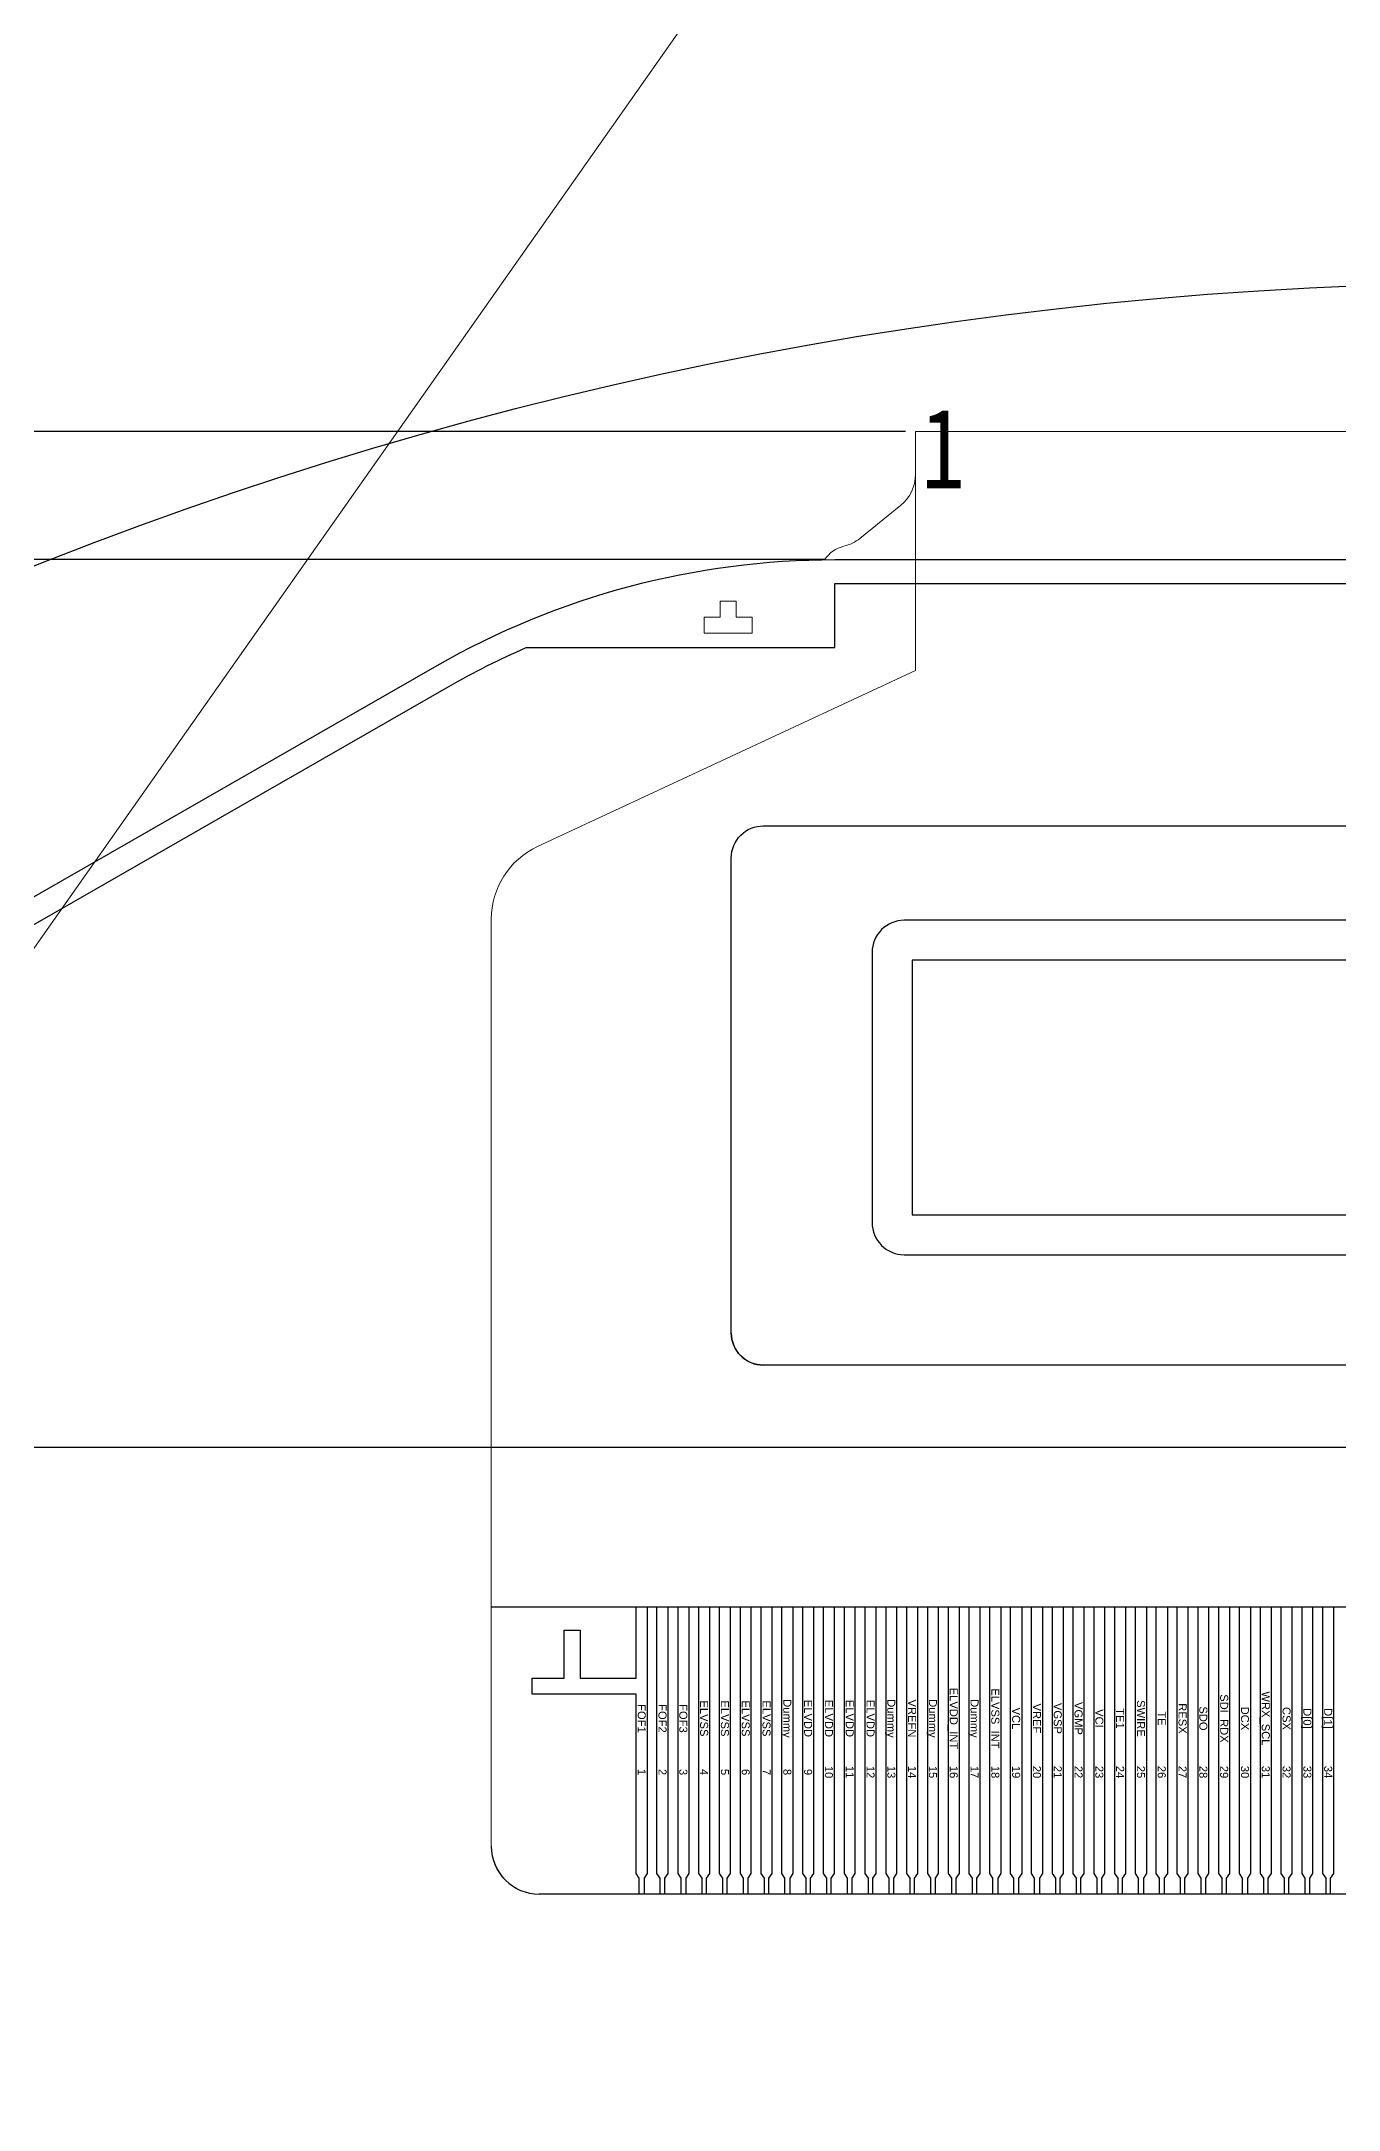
# Model space of a CAD drawing. Header units: inches. Extents: x 265 to 1423, y -753 to -394.
# Drawn here: x 1337.38 to 1345.49, y -616.21 to -603.28 of the extents above; entities that cross this region are included whole.
import ezdxf
from ezdxf.enums import TextEntityAlignment as Align

# ---------------------------------------------------------------- set-up
doc = ezdxf.new("R2010")
doc.units = ezdxf.units.IN
doc.header["$LTSCALE"] = 0.909449
doc.header["$MEASUREMENT"] = 0
doc.header["$PDMODE"] = 3
doc.header["$PDSIZE"] = 0.3125
doc.layers.get('0').update_dxf_attribs({"linetype": 'CONTINUOUS'})
doc.layers.get('Defpoints').update_dxf_attribs({"linetype": 'CONTINUOUS'})
for name, color, linetype in [('01 Copper', 3, 'CONTINUOUS'), ('03 Solder resist', 6, 'CONTINUOUS'), ('04 Chip', 20, 'CONTINUOUS'), ('06 Cutline', 4, 'CONTINUOUS'), ('06_CUTLINE', 7, 'CONTINUOUS'), ('07 Potting', 132, 'CONTINUOUS'), ('07_POTTING', 7, 'CONTINUOUS'), ('13 OL no.', 190, 'CONTINUOUS'), ('14 OL name', 220, 'CONTINUOUS'), ('COVER LENS', 6, 'CONTINUOUS'), ('DIM（标注）', 3, 'CONTINUOUS')]:
    doc.layers.add(name, color=color, linetype=linetype)
doc.layers.add('01_Copper', color=3, linetype='CONTINUOUS', lineweight=0)
doc.styles.add('MBC_Arial_Font', font='arial.ttf')
doc.styles.get("Standard").update_dxf_attribs({"font": 'txt', "width": 0.8})
doc.styles.add('宋', font='SimSun.ttf', dxfattribs={"height": 2})
doc.dimstyles.new('DIMSTYLE_2$0', dxfattribs={"dimtxt": 1.2, "dimasz": 1.2, "dimexe": 0.18, "dimexo": 0.0625, "dimgap": 0.09, "dimtad": 1, "dimzin": 0, "dimdsep": 46, "dimtxsty": 'Standard', "dimblk": '_FILLED', "dimcen": 0.09, "dimclrd": 2, "dimclre": 2, "dimclrt": 2, "dimadec": 0, "dimazin": 0, "dimtp": 0.1, "dimtm": 0.1, "dimtfac": 1, "dimtmove": 0, "dimatfit": 3, "dimldrblk": '_FILLED', "dimfxl": 1, "dimtolj": 1, "dimtzin": 0, "dimarcsym": 0})
doc.dimstyles.new('STANDARD$7', dxfattribs={"dimtxt": 1.5, "dimasz": 0.3, "dimexe": 0.25, "dimexo": 0.25, "dimgap": 0.25, "dimtad": 0, "dimzin": 0, "dimdsep": 46, "dimtxsty": 'Standard', "dimcen": 0.5, "dimclrd": 256, "dimclre": 5, "dimclrt": 256, "dimazin": 0, "dimtfac": 1, "dimtmove": 0, "dimatfit": 1, "dimfxl": 1, "dimtolj": 1, "dimtzin": 0, "dimlwd": -1, "dimarcsym": 0})

# ---------------------------------------------------------------- blocks, each defined once
blk = doc.blocks.new('_FILLED')
at = {"color": 0, "linetype": 'ByBlock'}
blk.add_solid([(0, 0), (-1, 0.2143), (-1, -0.2143)], dxfattribs=at)
blk = doc.blocks.new('*D194')
at = {"layer": 'Defpoints', "color": 0, "transparency": 16777216}
for p in [(1342.842, -605.721), (1323.551, -606.521), (1342.339, -606.521)]:
    blk.add_point(p, dxfattribs=at)
at = {"layer": 'DIM（标注）', "linetype": 'ByBlock', "lineweight": -2, "transparency": 16777216}
for p, q in [((1323.551, -603.221), (1323.551, -590.731)), ((1342.78, -605.721), (1323.371, -605.721)), ((1323.551, -606.521), (1323.551, -605.721)), ((1342.277, -606.521), (1323.371, -606.521)), ((1323.551, -609.021), (1323.551, -611.521))]:
    blk.add_line(p, q, dxfattribs=at)
at = {"layer": 'DIM（标注）', "lineweight": -2, "transparency": 16777216, "xscale": 2.5, "yscale": 2.5, "zscale": 2.5}
for p, rotation in [((1323.551, -605.721), 270), ((1323.551, -606.521), 90)]:
    blk.add_blockref('_FILLED', p, dxfattribs=dict(at, rotation=rotation))
at = {"layer": 'DIM（标注）', "transparency": 16777216, "insert": (1322.461, -595.726), "char_height": 2, "attachment_point": 5, "rotation": 90, "style": '宋'}
blk.add_mtext('\\A1;0.80MAX', dxfattribs=at)

msp = doc.modelspace()

# ---------------------------------------------------------------- linework, layer by layer
msp.add_line((1332.791, -612.068), (1353.992, -612.068))
at = {"color": 1, "linetype": 'Continuous'}
msp.add_line((1352.992, -613.068), (1340.192, -613.068), dxfattribs=at)
at = {"color": 1}
msp.add_line((1352.992, -613.068), (1340.192, -613.068), dxfattribs=at)
at = {"color": 3}
msp.add_lwpolyline([(1337.526, -650.889, -0.618371), (1335.172, -609.866), (1339.853, -607.183, -0.130855), (1342.339, -606.521), (1346.592, -606.521), (1350.846, -606.521, -0.130855), (1353.332, -607.183), (1358.012, -609.866, -0.618371), (1355.659, -650.889), (1351.998, -652.463, -0.101815), (1350.024, -652.869), (1343.161, -652.869, -0.101815), (1341.187, -652.463)], format="xyb", close=True, dxfattribs=at)
at = {"color": 6}
msp.add_lwpolyline([(1342.339, -606.671), (1346.592, -606.671), (1350.846, -606.671), (1350.846, -607.071), (1352.774, -607.071, -0.027877), (1353.257, -607.314), (1357.938, -609.996, -0.618371), (1355.6, -650.752), (1351.939, -652.325, -0.101815), (1350.024, -652.719), (1343.161, -652.719, -0.101815), (1341.246, -652.325), (1337.585, -650.752, -0.618371), (1335.247, -609.996), (1339.927, -607.314, -0.027877), (1340.41, -607.071), (1342.339, -607.071)], format="xyb", close=True, dxfattribs=at)
at = {"lineweight": 0}
msp.add_lwpolyline([(1341.622, -606.881), (1341.622, -606.781), (1341.722, -606.781), (1341.722, -606.881), (1341.822, -606.881), (1341.822, -606.981), (1341.722, -606.981), (1341.722, -606.981), (1341.722, -606.981), (1341.722, -606.981), (1341.522, -606.981), (1341.522, -606.881)], close=True, dxfattribs=at)
at = {"layer": '01 Copper'}
for points in [[(1341.117, -614.861), (1341.117, -614.761), (1341.097, -614.731), (1341.097, -613.611), (1340.447, -613.611), (1340.447, -613.511), (1340.647, -613.511), (1340.647, -613.211), (1340.747, -613.211), (1340.747, -613.511), (1341.097, -613.511), (1341.097, -613.068)], [(1341.167, -613.068), (1341.167, -614.731), (1341.147, -614.761), (1341.147, -614.861)], [(1341.247, -614.861), (1341.247, -614.761), (1341.227, -614.731), (1341.227, -613.068)], [(1341.277, -614.861), (1341.277, -614.761), (1341.297, -614.731), (1341.297, -613.068)], [(1341.357, -613.068), (1341.357, -614.731), (1341.377, -614.761), (1341.377, -614.861)], [(1341.427, -613.068), (1341.427, -614.731), (1341.407, -614.761), (1341.407, -614.861)], [(1341.487, -613.068), (1341.487, -614.731), (1341.507, -614.761), (1341.507, -614.861)], [(1341.537, -614.861), (1341.537, -614.761), (1341.557, -614.731), (1341.557, -613.068)], [(1341.617, -613.068), (1341.617, -614.731), (1341.637, -614.761), (1341.637, -614.861)], [(1341.667, -614.861), (1341.667, -614.761), (1341.687, -614.731), (1341.687, -613.068)], [(1341.747, -613.068), (1341.747, -614.731), (1341.767, -614.761), (1341.767, -614.861)], [(1341.797, -614.861), (1341.797, -614.761), (1341.817, -614.731), (1341.817, -613.068)], [(1341.877, -613.068), (1341.877, -614.731), (1341.897, -614.761), (1341.897, -614.861)], [(1341.927, -614.861), (1341.927, -614.761), (1341.947, -614.731), (1341.947, -613.068)], [(1342.027, -614.861), (1342.027, -614.761), (1342.007, -614.731), (1342.007, -613.068)], [(1342.077, -613.068), (1342.077, -614.731), (1342.057, -614.761), (1342.057, -614.861)], [(1342.137, -613.068), (1342.137, -614.731), (1342.157, -614.761), (1342.157, -614.861)], [(1342.187, -614.861), (1342.187, -614.761), (1342.207, -614.731), (1342.207, -613.068)], [(1342.267, -613.068), (1342.267, -614.731), (1342.287, -614.761), (1342.287, -614.861)], [(1342.317, -614.861), (1342.317, -614.761), (1342.337, -614.731), (1342.337, -613.068)], [(1342.397, -613.068), (1342.397, -614.731), (1342.417, -614.761), (1342.417, -614.861)], [(1342.447, -614.861), (1342.447, -614.761), (1342.467, -614.731), (1342.467, -613.068)], [(1342.527, -613.068), (1342.527, -614.731), (1342.547, -614.761), (1342.547, -614.861)], [(1342.577, -614.861), (1342.577, -614.761), (1342.597, -614.731), (1342.597, -613.068)], [(1342.657, -613.068), (1342.657, -614.731), (1342.677, -614.761), (1342.677, -614.861)], [(1342.707, -614.861), (1342.707, -614.761), (1342.727, -614.731), (1342.727, -613.068)], [(1342.787, -613.068), (1342.787, -614.731), (1342.807, -614.761), (1342.807, -614.861)], [(1342.837, -614.861), (1342.837, -614.761), (1342.857, -614.731), (1342.857, -613.068)], [(1342.917, -613.068), (1342.917, -614.731), (1342.937, -614.761), (1342.937, -614.861)], [(1342.967, -614.861), (1342.967, -614.761), (1342.987, -614.731), (1342.987, -613.068)], [(1343.047, -613.068), (1343.047, -614.731), (1343.067, -614.761), (1343.067, -614.861)], [(1343.097, -614.861), (1343.097, -614.761), (1343.117, -614.731), (1343.117, -613.068)], [(1343.177, -613.068), (1343.177, -614.731), (1343.197, -614.761), (1343.197, -614.861)], [(1343.227, -614.861), (1343.227, -614.761), (1343.247, -614.731), (1343.247, -613.068)], [(1343.327, -614.861), (1343.327, -614.761), (1343.307, -614.731), (1343.307, -613.068)], [(1343.377, -613.068), (1343.377, -614.731), (1343.357, -614.761), (1343.357, -614.861)], [(1343.457, -614.861), (1343.457, -614.761), (1343.437, -614.731), (1343.437, -613.068)], [(1343.507, -613.068), (1343.507, -614.731), (1343.487, -614.761), (1343.487, -614.861)], [(1343.587, -614.861), (1343.587, -614.761), (1343.567, -614.731), (1343.567, -613.068)], [(1343.637, -613.068), (1343.637, -614.731), (1343.617, -614.761), (1343.617, -614.861)], [(1343.697, -613.068), (1343.697, -614.731), (1343.717, -614.761), (1343.717, -614.861)], [(1343.747, -614.861), (1343.747, -614.761), (1343.767, -614.731), (1343.767, -613.068)], [(1343.827, -613.068), (1343.827, -614.731), (1343.847, -614.761), (1343.847, -614.861)], [(1343.877, -614.861), (1343.877, -614.761), (1343.897, -614.731), (1343.897, -613.068)], [(1343.957, -613.068), (1343.957, -614.731), (1343.977, -614.761), (1343.977, -614.861)], [(1344.007, -614.861), (1344.007, -614.761), (1344.027, -614.731), (1344.027, -613.068)], [(1344.087, -613.068), (1344.087, -614.731), (1344.107, -614.761), (1344.107, -614.861)], [(1344.137, -614.861), (1344.137, -614.761), (1344.157, -614.731), (1344.157, -613.068)], [(1344.237, -614.861), (1344.237, -614.761), (1344.217, -614.731), (1344.217, -613.068)], [(1344.287, -613.068), (1344.287, -614.731), (1344.267, -614.761), (1344.267, -614.861)], [(1344.367, -614.861), (1344.367, -614.761), (1344.347, -614.731), (1344.347, -613.068)], [(1344.417, -613.068), (1344.417, -614.731), (1344.397, -614.761), (1344.397, -614.861)], [(1344.477, -613.068), (1344.477, -614.731), (1344.497, -614.761), (1344.497, -614.861)], [(1344.527, -614.861), (1344.527, -614.761), (1344.547, -614.731), (1344.547, -613.068)], [(1344.607, -613.068), (1344.607, -614.731), (1344.627, -614.761), (1344.627, -614.861)], [(1344.657, -614.861), (1344.657, -614.761), (1344.677, -614.731), (1344.677, -613.068)], [(1344.737, -613.068), (1344.737, -614.731), (1344.757, -614.761), (1344.757, -614.861)], [(1344.787, -614.861), (1344.787, -614.761), (1344.807, -614.731), (1344.807, -613.068)], [(1344.887, -614.861), (1344.887, -614.761), (1344.867, -614.731), (1344.867, -613.068)], [(1344.937, -613.068), (1344.937, -614.731), (1344.917, -614.761), (1344.917, -614.861)], [(1344.997, -613.068), (1344.997, -614.731), (1345.017, -614.761), (1345.017, -614.861)], [(1345.047, -614.861), (1345.047, -614.761), (1345.067, -614.731), (1345.067, -613.068)], [(1345.127, -613.068), (1345.127, -614.731), (1345.147, -614.761), (1345.147, -614.861)], [(1345.177, -614.861), (1345.177, -614.761), (1345.197, -614.731), (1345.197, -613.068)], [(1345.257, -613.068), (1345.257, -614.731), (1345.277, -614.761), (1345.277, -614.861)], [(1345.307, -614.861), (1345.307, -614.761), (1345.327, -614.731), (1345.327, -613.068)], [(1345.387, -613.068), (1345.387, -614.731), (1345.407, -614.761), (1345.407, -614.861)], [(1345.437, -614.861), (1345.437, -614.761), (1345.457, -614.731), (1345.457, -613.068)]]:
    msp.add_lwpolyline(points, dxfattribs=at)
at = {"layer": '01_Copper', "color": 3, "linetype": 'Continuous'}
for p, q in [((1341.097, -613.511), (1341.097, -613.068)), ((1341.167, -613.068), (1341.167, -614.731)), ((1341.227, -614.731), (1341.227, -613.068)), ((1341.297, -614.731), (1341.297, -613.068)), ((1341.357, -613.068), (1341.357, -614.731)), ((1341.427, -613.068), (1341.427, -614.731)), ((1341.487, -613.068), (1341.487, -614.731)), ((1341.557, -614.731), (1341.557, -613.068)), ((1341.617, -613.068), (1341.617, -614.731)), ((1341.687, -614.731), (1341.687, -613.068)), ((1341.747, -613.068), (1341.747, -614.731)), ((1341.817, -614.731), (1341.817, -613.068)), ((1341.877, -613.068), (1341.877, -614.731)), ((1341.947, -614.731), (1341.947, -613.068)), ((1342.007, -614.731), (1342.007, -613.068)), ((1342.077, -613.068), (1342.077, -614.731)), ((1342.137, -613.068), (1342.137, -614.731)), ((1342.207, -614.731), (1342.207, -613.068)), ((1342.267, -613.068), (1342.267, -614.731)), ((1342.337, -614.731), (1342.337, -613.068)), ((1342.397, -613.068), (1342.397, -614.731)), ((1342.467, -614.731), (1342.467, -613.068)), ((1342.527, -613.068), (1342.527, -614.731)), ((1342.597, -614.731), (1342.597, -613.068)), ((1342.657, -613.068), (1342.657, -614.731)), ((1342.727, -614.731), (1342.727, -613.068)), ((1342.787, -613.068), (1342.787, -614.731)), ((1342.857, -614.731), (1342.857, -613.068)), ((1342.917, -613.068), (1342.917, -614.731)), ((1342.987, -614.731), (1342.987, -613.068)), ((1343.047, -613.068), (1343.047, -614.731)), ((1343.117, -614.731), (1343.117, -613.068)), ((1343.177, -613.068), (1343.177, -614.731)), ((1343.247, -614.731), (1343.247, -613.068)), ((1343.307, -614.731), (1343.307, -613.068)), ((1343.377, -613.068), (1343.377, -614.731)), ((1343.437, -614.731), (1343.437, -613.068)), ((1343.507, -613.068), (1343.507, -614.731)), ((1343.567, -614.731), (1343.567, -613.068)), ((1343.637, -613.068), (1343.637, -614.731)), ((1343.697, -613.068), (1343.697, -614.731)), ((1343.767, -614.731), (1343.767, -613.068)), ((1343.827, -613.068), (1343.827, -614.731)), ((1343.897, -614.731), (1343.897, -613.068)), ((1343.957, -613.068), (1343.957, -614.731)), ((1344.027, -614.731), (1344.027, -613.068)), ((1344.087, -613.068), (1344.087, -614.731)), ((1344.157, -614.731), (1344.157, -613.068)), ((1344.217, -614.731), (1344.217, -613.068)), ((1344.287, -613.068), (1344.287, -614.731)), ((1344.347, -614.731), (1344.347, -613.068)), ((1344.417, -613.068), (1344.417, -614.731)), ((1344.477, -613.068), (1344.477, -614.731)), ((1344.547, -614.731), (1344.547, -613.068)), ((1344.607, -613.068), (1344.607, -614.731)), ((1344.677, -614.731), (1344.677, -613.068)), ((1344.737, -613.068), (1344.737, -614.731)), ((1344.807, -614.731), (1344.807, -613.068)), ((1344.867, -614.731), (1344.867, -613.068)), ((1344.937, -613.068), (1344.937, -614.731)), ((1344.997, -613.068), (1344.997, -614.731)), ((1345.067, -614.731), (1345.067, -613.068)), ((1345.127, -613.068), (1345.127, -614.731)), ((1345.197, -614.731), (1345.197, -613.068)), ((1345.257, -613.068), (1345.257, -614.731)), ((1345.327, -614.731), (1345.327, -613.068)), ((1345.387, -613.068), (1345.387, -614.731)), ((1345.457, -614.731), (1345.457, -613.068)), ((1340.647, -613.511), (1340.647, -613.211)), ((1340.647, -613.211), (1340.747, -613.211)), ((1340.747, -613.211), (1340.747, -613.511)), ((1340.447, -613.611), (1340.447, -613.511)), ((1340.447, -613.511), (1340.647, -613.511)), ((1340.747, -613.511), (1341.097, -613.511)), ((1341.097, -613.611), (1340.447, -613.611)), ((1341.097, -614.731), (1341.097, -613.611)), ((1341.117, -614.761), (1341.097, -614.731)), ((1341.167, -614.731), (1341.147, -614.761)), ((1341.247, -614.761), (1341.227, -614.731)), ((1341.277, -614.761), (1341.297, -614.731)), ((1341.357, -614.731), (1341.377, -614.761)), ((1341.427, -614.731), (1341.407, -614.761)), ((1341.487, -614.731), (1341.507, -614.761)), ((1341.537, -614.761), (1341.557, -614.731)), ((1341.617, -614.731), (1341.637, -614.761)), ((1341.667, -614.761), (1341.687, -614.731)), ((1341.747, -614.731), (1341.767, -614.761)), ((1341.797, -614.761), (1341.817, -614.731)), ((1341.877, -614.731), (1341.897, -614.761)), ((1341.927, -614.761), (1341.947, -614.731)), ((1342.027, -614.761), (1342.007, -614.731)), ((1342.077, -614.731), (1342.057, -614.761)), ((1342.137, -614.731), (1342.157, -614.761)), ((1342.187, -614.761), (1342.207, -614.731)), ((1342.267, -614.731), (1342.287, -614.761)), ((1342.317, -614.761), (1342.337, -614.731)), ((1342.397, -614.731), (1342.417, -614.761)), ((1342.447, -614.761), (1342.467, -614.731)), ((1342.527, -614.731), (1342.547, -614.761)), ((1342.577, -614.761), (1342.597, -614.731)), ((1342.657, -614.731), (1342.677, -614.761)), ((1342.707, -614.761), (1342.727, -614.731)), ((1342.787, -614.731), (1342.807, -614.761)), ((1342.837, -614.761), (1342.857, -614.731)), ((1342.917, -614.731), (1342.937, -614.761)), ((1342.967, -614.761), (1342.987, -614.731)), ((1343.047, -614.731), (1343.067, -614.761)), ((1343.097, -614.761), (1343.117, -614.731)), ((1343.177, -614.731), (1343.197, -614.761)), ((1343.227, -614.761), (1343.247, -614.731)), ((1343.327, -614.761), (1343.307, -614.731)), ((1343.377, -614.731), (1343.357, -614.761)), ((1343.457, -614.761), (1343.437, -614.731)), ((1343.507, -614.731), (1343.487, -614.761)), ((1343.587, -614.761), (1343.567, -614.731)), ((1343.637, -614.731), (1343.617, -614.761)), ((1343.697, -614.731), (1343.717, -614.761)), ((1343.747, -614.761), (1343.767, -614.731)), ((1343.827, -614.731), (1343.847, -614.761)), ((1343.877, -614.761), (1343.897, -614.731)), ((1343.957, -614.731), (1343.977, -614.761)), ((1344.007, -614.761), (1344.027, -614.731)), ((1344.087, -614.731), (1344.107, -614.761)), ((1344.137, -614.761), (1344.157, -614.731)), ((1344.237, -614.761), (1344.217, -614.731)), ((1344.287, -614.731), (1344.267, -614.761)), ((1344.367, -614.761), (1344.347, -614.731)), ((1344.417, -614.731), (1344.397, -614.761)), ((1344.477, -614.731), (1344.497, -614.761)), ((1344.527, -614.761), (1344.547, -614.731)), ((1344.607, -614.731), (1344.627, -614.761)), ((1344.657, -614.761), (1344.677, -614.731)), ((1344.737, -614.731), (1344.757, -614.761)), ((1344.787, -614.761), (1344.807, -614.731)), ((1344.887, -614.761), (1344.867, -614.731)), ((1344.937, -614.731), (1344.917, -614.761)), ((1344.997, -614.731), (1345.017, -614.761)), ((1345.047, -614.761), (1345.067, -614.731)), ((1345.127, -614.731), (1345.147, -614.761)), ((1345.177, -614.761), (1345.197, -614.731)), ((1345.257, -614.731), (1345.277, -614.761)), ((1345.307, -614.761), (1345.327, -614.731)), ((1345.387, -614.731), (1345.407, -614.761)), ((1345.437, -614.761), (1345.457, -614.731)), ((1341.117, -614.861), (1341.117, -614.761)), ((1341.147, -614.761), (1341.147, -614.861)), ((1341.247, -614.861), (1341.247, -614.761)), ((1341.277, -614.861), (1341.277, -614.761)), ((1341.377, -614.761), (1341.377, -614.861)), ((1341.407, -614.761), (1341.407, -614.861)), ((1341.507, -614.761), (1341.507, -614.861)), ((1341.537, -614.861), (1341.537, -614.761)), ((1341.637, -614.761), (1341.637, -614.861)), ((1341.667, -614.861), (1341.667, -614.761)), ((1341.767, -614.761), (1341.767, -614.861)), ((1341.797, -614.861), (1341.797, -614.761)), ((1341.897, -614.761), (1341.897, -614.861)), ((1341.927, -614.861), (1341.927, -614.761)), ((1342.027, -614.861), (1342.027, -614.761)), ((1342.057, -614.761), (1342.057, -614.861)), ((1342.157, -614.761), (1342.157, -614.861)), ((1342.187, -614.861), (1342.187, -614.761)), ((1342.287, -614.761), (1342.287, -614.861)), ((1342.317, -614.861), (1342.317, -614.761)), ((1342.417, -614.761), (1342.417, -614.861)), ((1342.447, -614.861), (1342.447, -614.761)), ((1342.547, -614.761), (1342.547, -614.861)), ((1342.577, -614.861), (1342.577, -614.761)), ((1342.677, -614.761), (1342.677, -614.861)), ((1342.707, -614.861), (1342.707, -614.761)), ((1342.807, -614.761), (1342.807, -614.861)), ((1342.837, -614.861), (1342.837, -614.761)), ((1342.937, -614.761), (1342.937, -614.861)), ((1342.967, -614.861), (1342.967, -614.761)), ((1343.067, -614.761), (1343.067, -614.861)), ((1343.097, -614.861), (1343.097, -614.761)), ((1343.197, -614.761), (1343.197, -614.861)), ((1343.227, -614.861), (1343.227, -614.761)), ((1343.327, -614.861), (1343.327, -614.761)), ((1343.357, -614.761), (1343.357, -614.861)), ((1343.457, -614.861), (1343.457, -614.761)), ((1343.487, -614.761), (1343.487, -614.861)), ((1343.587, -614.861), (1343.587, -614.761)), ((1343.617, -614.761), (1343.617, -614.861)), ((1343.717, -614.761), (1343.717, -614.861)), ((1343.747, -614.861), (1343.747, -614.761)), ((1343.847, -614.761), (1343.847, -614.861)), ((1343.877, -614.861), (1343.877, -614.761)), ((1343.977, -614.761), (1343.977, -614.861)), ((1344.007, -614.861), (1344.007, -614.761)), ((1344.107, -614.761), (1344.107, -614.861)), ((1344.137, -614.861), (1344.137, -614.761)), ((1344.237, -614.861), (1344.237, -614.761)), ((1344.267, -614.761), (1344.267, -614.861)), ((1344.367, -614.861), (1344.367, -614.761)), ((1344.397, -614.761), (1344.397, -614.861)), ((1344.497, -614.761), (1344.497, -614.861)), ((1344.527, -614.861), (1344.527, -614.761)), ((1344.627, -614.761), (1344.627, -614.861)), ((1344.657, -614.861), (1344.657, -614.761)), ((1344.757, -614.761), (1344.757, -614.861)), ((1344.787, -614.861), (1344.787, -614.761)), ((1344.887, -614.861), (1344.887, -614.761)), ((1344.917, -614.761), (1344.917, -614.861)), ((1345.017, -614.761), (1345.017, -614.861)), ((1345.047, -614.861), (1345.047, -614.761)), ((1345.147, -614.761), (1345.147, -614.861)), ((1345.177, -614.861), (1345.177, -614.761)), ((1345.277, -614.761), (1345.277, -614.861)), ((1345.307, -614.861), (1345.307, -614.761)), ((1345.407, -614.761), (1345.407, -614.861)), ((1345.437, -614.861), (1345.437, -614.761))]:
    msp.add_line(p, q, dxfattribs=at)
at = {"layer": '03 Solder resist'}
msp.add_lwpolyline([(1350.412, -608.775), (1342.772, -608.775, 0.414214), (1342.572, -608.975), (1342.572, -610.665, 0.414214), (1342.772, -610.865), (1350.412, -610.865, 0.414214), (1350.612, -610.665), (1350.612, -608.975, 0.414214)], format="xyb", close=True, dxfattribs=at)
at = {"layer": '04 Chip'}
msp.add_lwpolyline([(1350.362, -609.025), (1342.822, -609.025), (1342.822, -610.615), (1350.362, -610.615)], close=True, dxfattribs=at)
at = {"layer": '06 Cutline', "lineweight": 0}
msp.add_line((1350.342, -605.721), (1342.842, -605.721), dxfattribs=at)
for points in [[(1350.342, -605.721), (1350.342, -607.213), (1352.704, -608.314, -0.291473), (1352.992, -608.767), (1352.992, -614.561, -0.414214), (1352.692, -614.861), (1340.492, -614.861, -0.414214), (1340.192, -614.561), (1340.192, -608.767, -0.291473), (1340.481, -608.314)], [(1342.842, -605.721), (1342.842, -605.989, -0.226485), (1342.75, -606.183), (1342.496, -606.388, -0.112553), (1342.396, -606.437, 0.192144), (1342.275, -606.522)]]:
    msp.add_lwpolyline(points, format="xyb", dxfattribs=at)
msp.add_lwpolyline([(1340.481, -608.314), (1342.842, -607.213), (1342.842, -605.721)], dxfattribs=at)
at = {"layer": '06_CUTLINE', "color": 4, "linetype": 'Continuous'}
msp.add_line((1352.692, -614.861), (1340.492, -614.861), dxfattribs=at)
msp.add_arc((1340.492, -614.561), 0.3, 180, 270, dxfattribs=at)
at = {"layer": '07 Potting'}
msp.add_lwpolyline([(1351.292, -611.555), (1341.892, -611.555, -0.414214), (1341.692, -611.355), (1341.692, -608.385, -0.414214), (1341.892, -608.185), (1351.292, -608.185, -0.414214), (1351.492, -608.385), (1351.492, -611.355, -0.414214)], format="xyb", close=True, dxfattribs=at)
at = {"layer": '07_POTTING', "color": 7, "linetype": 'Continuous'}
msp.add_line((1351.292, -611.555), (1341.892, -611.555), dxfattribs=at)
msp.add_arc((1341.892, -611.355), 0.2, 180, 270, dxfattribs=at)
at = {"layer": 'COVER LENS', "color": 251, "true_color": 0x636466}
msp.add_circle((1346.592, -629.79), 25, dxfattribs=at)
msp.add_circle((1346.592, -629.79), 25, dxfattribs=at)

# ---------------------------------------------------------------- texts
at = {"lineweight": 0, "insert": (1343.151, -605.575), "char_height": 0.5, "width": 0.75052, "attachment_point": 3}
msp.add_mtext('1', dxfattribs=at)
at = {"layer": '13 OL no.', "style": 'MBC_Arial_Font'}
for s, p in [('1', (1341.132, -614.098)), ('2', (1341.262, -614.098)), ('3', (1341.392, -614.098)), ('4', (1341.522, -614.098)), ('5', (1341.652, -614.098)), ('6', (1341.782, -614.098)), ('7', (1341.912, -614.098)), ('8', (1342.042, -614.098)), ('9', (1342.172, -614.098)), ('10', (1342.302, -614.098)), ('11', (1342.432, -614.098)), ('12', (1342.562, -614.098)), ('13', (1342.692, -614.098)), ('14', (1342.822, -614.098)), ('15', (1342.952, -614.098)), ('16', (1343.082, -614.098)), ('17', (1343.212, -614.098)), ('18', (1343.342, -614.098)), ('19', (1343.472, -614.098)), ('20', (1343.602, -614.098)), ('21', (1343.732, -614.098)), ('22', (1343.862, -614.098)), ('23', (1343.992, -614.098)), ('24', (1344.122, -614.098)), ('25', (1344.252, -614.098)), ('26', (1344.382, -614.098)), ('27', (1344.512, -614.098)), ('28', (1344.642, -614.098)), ('29', (1344.772, -614.098)), ('30', (1344.902, -614.098)), ('31', (1345.032, -614.098)), ('32', (1345.162, -614.098)), ('33', (1345.292, -614.098)), ('34', (1345.422, -614.098))]:
    msp.add_text(s, height=0.05, rotation=270, dxfattribs=at).set_placement(p, align=Align.MIDDLE_CENTER)
at = {"layer": '14 OL name', "style": 'MBC_Arial_Font'}
for s, p in [('FOF1', (1341.132, -613.763)), ('FOF2', (1341.262, -613.763)), ('FOF3', (1341.392, -613.763)), ('ELVSS', (1341.522, -613.763)), ('ELVSS', (1341.652, -613.763)), ('ELVSS', (1341.782, -613.763)), ('ELVSS', (1341.912, -613.763)), ('Dummy', (1342.042, -613.763)), ('ELVDD', (1342.172, -613.763)), ('ELVDD', (1342.302, -613.763)), ('ELVDD', (1342.432, -613.763)), ('ELVDD', (1342.562, -613.763)), ('Dummy', (1342.692, -613.763)), ('VREFN', (1342.822, -613.763)), ('Dummy', (1342.952, -613.763)), ('ELVDD_INT', (1343.082, -613.763)), ('Dummy', (1343.212, -613.763)), ('ELVSS_INT', (1343.342, -613.763)), ('VCL', (1343.472, -613.763)), ('VREF', (1343.602, -613.763)), ('VGSP', (1343.732, -613.763)), ('VGMP', (1343.862, -613.763)), ('TE1', (1344.122, -613.763)), ('SWIRE', (1344.252, -613.763)), ('RESX', (1344.512, -613.763)), ('SDO', (1344.642, -613.763)), ('SDI_RDX', (1344.772, -613.763)), ('DCX', (1344.902, -613.763)), ('WRX_SCL', (1345.032, -613.763)), ('CSX', (1345.162, -613.763)), ('VCI', (1343.992, -613.763)), ('TE', (1344.382, -613.763)), ('D[0]', (1345.292, -613.763)), ('D[1]', (1345.422, -613.763))]:
    msp.add_text(s, height=0.05, rotation=270, dxfattribs=at).set_placement(p, align=Align.MIDDLE_CENTER)

# ---------------------------------------------------------------- dimensions: what is measured, and where the dimension line sits
at = {"layer": 'DIM（标注）', "color": 3}
dim = msp.add_linear_dim(base=(1323.551, -606.521), p1=(1342.842, -605.721), p2=(1342.339, -606.521), angle=90, text='<>MAX', dimstyle='DIMSTYLE_2$0', override={"dimtxt": 2.5, "dimasz": 2.5, "dimtxsty": '宋', "dimclrd": 256, "dimclre": 256, "dimclrt": 256, "dimarcsym": 1}, dxfattribs=at)
dim.commit()
dim.dimension.update_dxf_attribs({"geometry": '*D194', "text_midpoint": (1323.551, -595.726), "dimtype": 160})

# ---------------------------------------------------------------- leaders
at = {"layer": '01_Copper', "color": 3}
msp.add_leader([(1322.842, -629.54), (1345.167, -597.818)], dimstyle='STANDARD$7', override={"dimasz": 2, "dimexe": 1, "dimgap": 0.6, "dimtad": 0, "dimzin": 1, "dimcen": 0, "dimclrd": 256, "dimclre": 4, "dimlwd": 9, "dimlwe": 9}, dxfattribs=at)

doc.saveas('drawing.dxf')
